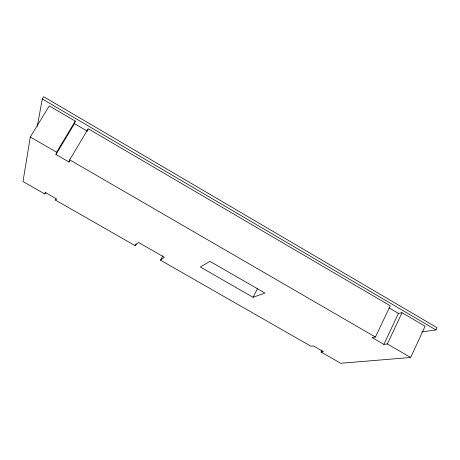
<?xml version="1.0" encoding="UTF-8"?>
<svg xmlns="http://www.w3.org/2000/svg" width="460" height="460" viewBox="0 0 460 460"><rect width="100%" height="100%" fill="white"/><g stroke="black" fill="none" stroke-linecap="round" stroke-linejoin="round"><path stroke-width="0.69" d="M69.707 160.764L68.971 161.995L55.976 154.468L74.48 123.636L75.273 121.152L49.289 105.915L30.291 136.988L23 181.522L44.769 193.976L45.856 192.159M37.294 126.304L42.303 98.98L43.683 96.732L437 327.675L435.965 329.935L421.808 331.913M44.769 193.976L45.206 192.429L56.149 198.697L55.631 200.186L135.119 245.657L138.391 242.38L164.335 257.243L160.511 260.182L311 346.271L313.409 345.926L323.529 351.716L321.051 352.015L321.988 350.1M55.976 154.468L56.609 152.243L75.273 121.152M68.971 161.995L69.724 159.844L88.222 128.743L390.252 305.808L375.435 337.053L372.031 337.536L383.858 344.391L387.366 343.965L410.676 357.478L425.092 326.226L402.046 312.714L398.446 313.409L389.212 308.004M87.998 129.346L87.314 131.157L74.48 123.636M387.366 343.965L402.046 312.714M383.858 344.391L398.446 313.409M253.058 297.292L264.902 293.031L209.921 261.343L200.347 267.007L253.058 297.292L257.611 288.46M160.511 260.182L162.903 255.829M135.119 245.657L136.16 243.794M55.631 200.186L56.344 198.973M410.676 357.478L340.716 363.268L321.051 352.015M30.291 136.988L56.609 152.243M69.724 159.844L375.435 337.053M42.303 98.98L435.965 329.935"/></g></svg>
